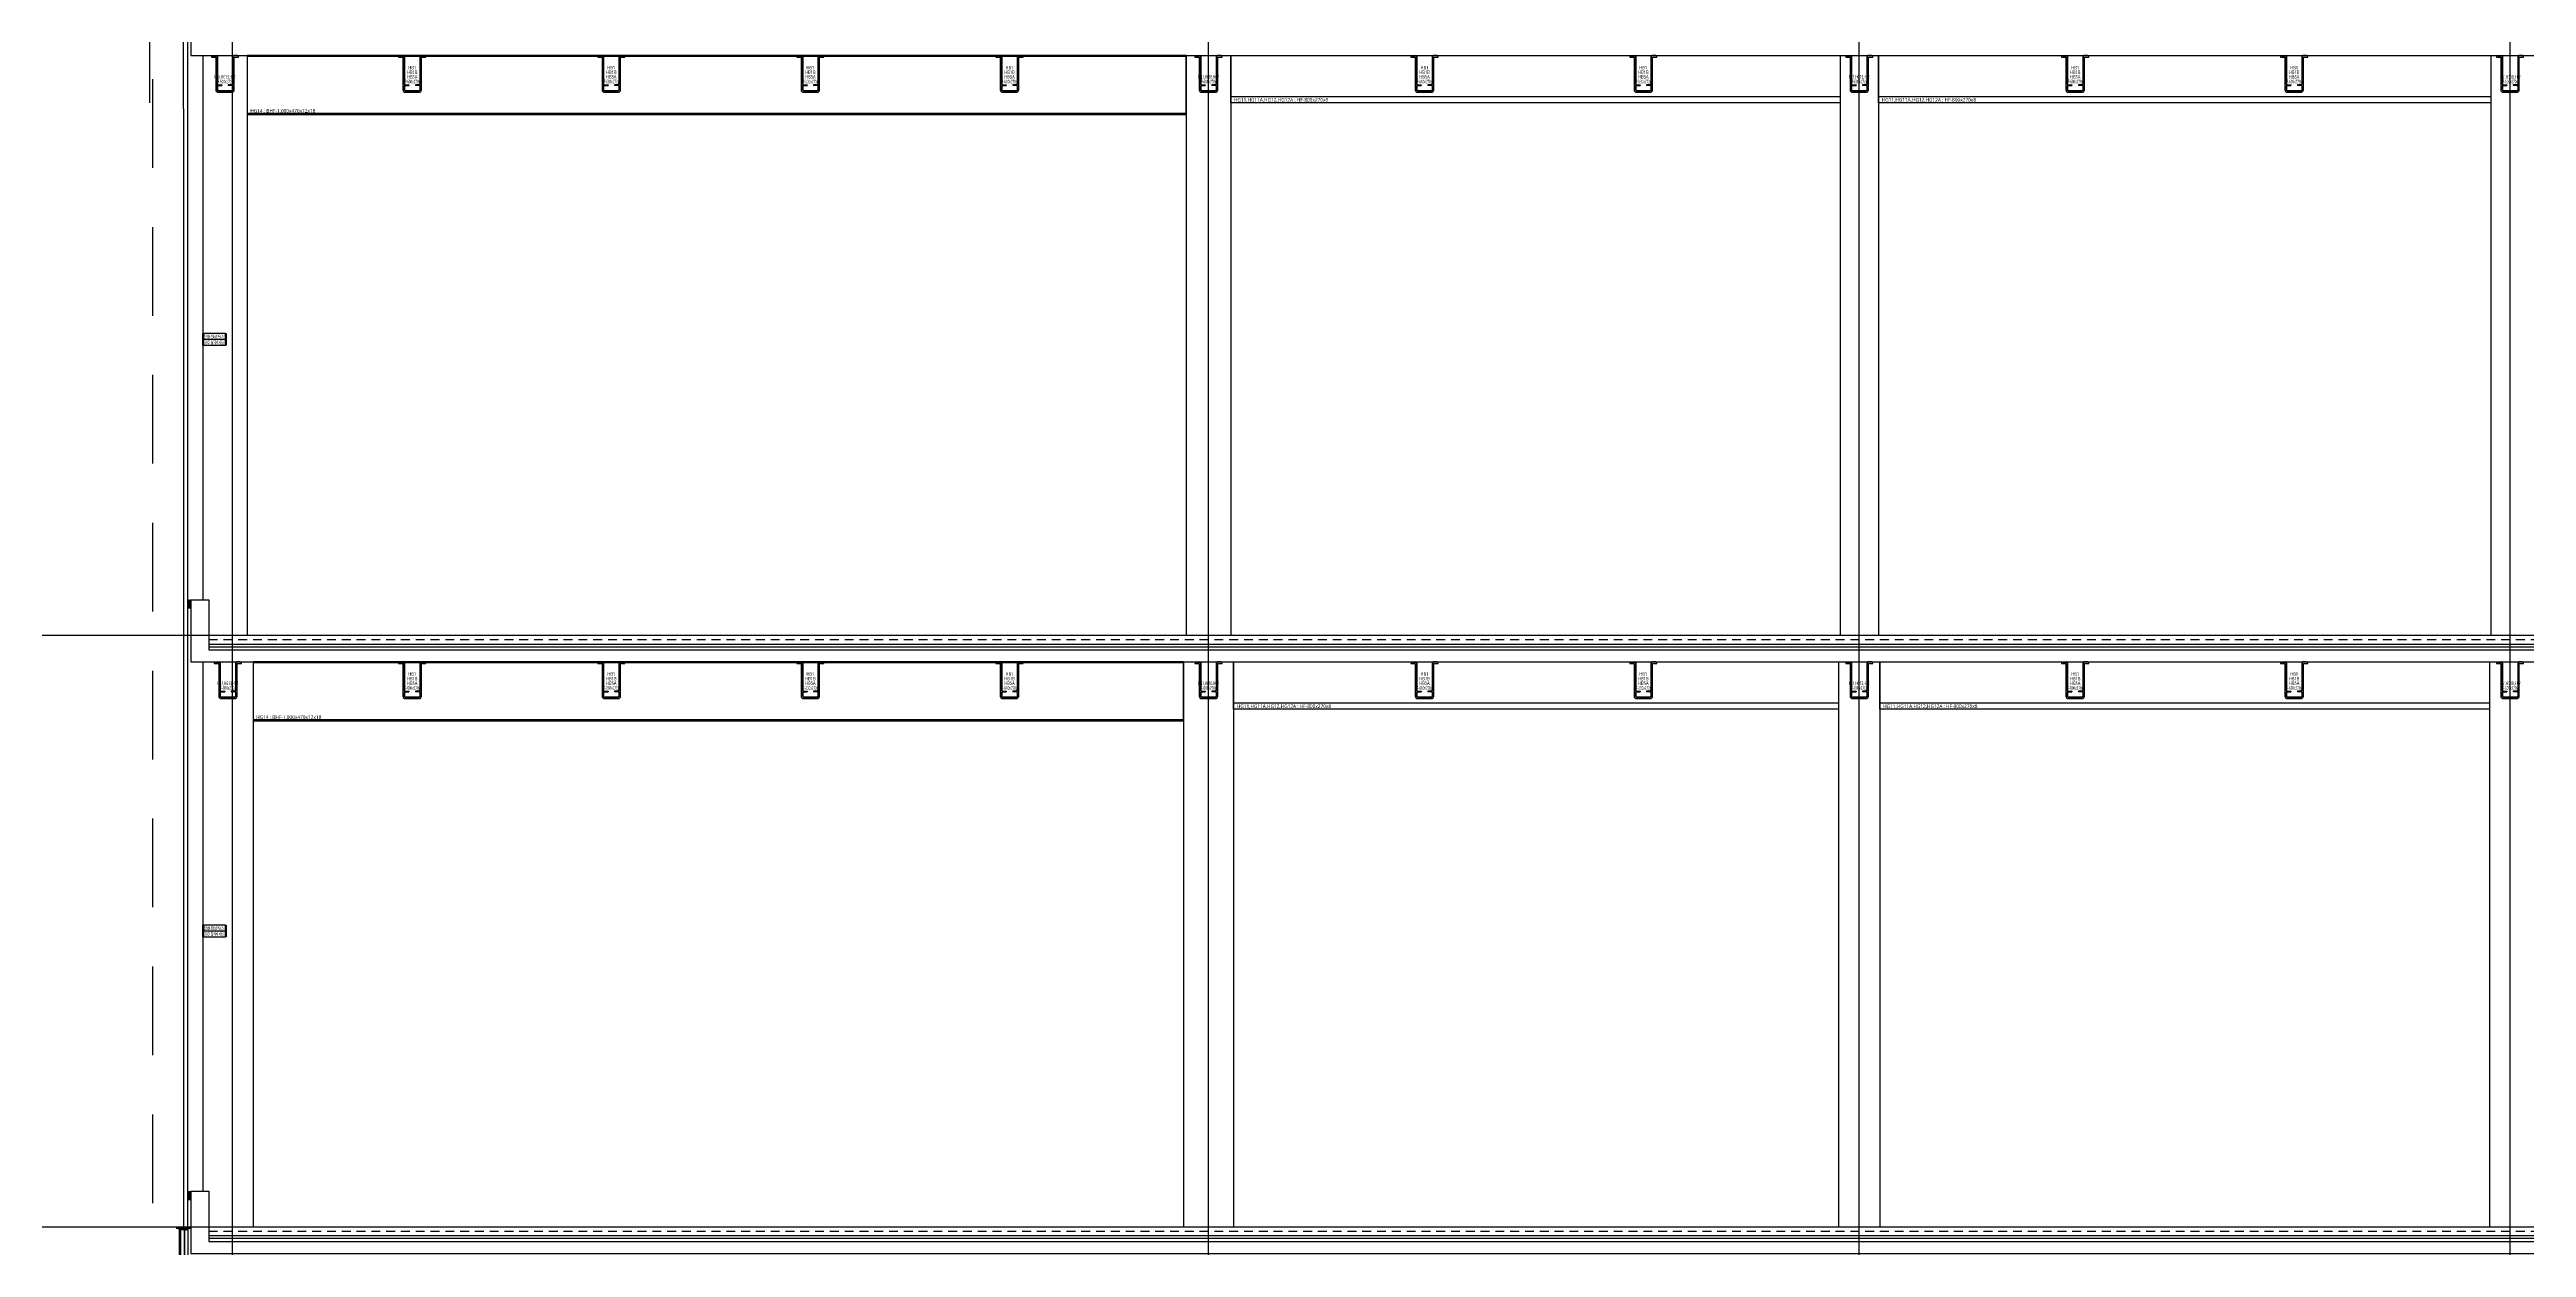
# Model space of a CAD drawing. Header units: millimetres. Extents: x 35054840 to 35483341, y -1288013 to -991013.
# Drawn here: x 35229646 to 35271514, y -1227643 to -1207393 of the extents above; entities that cross this region are included whole.
import ezdxf
from ezdxf.enums import TextEntityAlignment as Align

# ---------------------------------------------------------------- set-up
doc = ezdxf.new("R2010")
doc.units = ezdxf.units.MM
doc.header["$LTSCALE"] = 1000
doc.header["$MEASUREMENT"] = 0
doc.header["$PDSIZE"] = -10
for name, pattern in [('-HID', [2.5, 1.5, -1]), ('0731_main_plan$0$form_$0$y-Landschaft$0$_$1$20120914_Verkehrsflächen_Grün$0$20120628_xref - Gammel$1$3_H-GL_F1_U3 - Default$0${ Offset Lines }', [0]), ('CEN', [62, 60, -1, 0, -1]), ('HID', [2.5, 1.5, -1])]:
    doc.linetypes.add(name, pattern=pattern)
doc.layers.get('0').update_dxf_attribs({"linetype": 'CONTINUOUS'})
doc.layers.get('Defpoints').update_dxf_attribs({"color": 161, "linetype": 'CONTINUOUS'})
for name, color, linetype in [('02-COL', 2, 'CONTINUOUS'), ('cen', 1, 'CONTINUOUS'), ('CEN(ST)', 1, 'CEN'), ('con', 2, 'CONTINUOUS'), ('ELE5', 254, 'CONTINUOUS'), ('ELE6', 8, 'CONTINUOUS'), ('FIN(내화피복)', 8, 'CONTINUOUS'), ('FIN(패널-T75 글라스울)', 6, 'CONTINUOUS'), ('HF', 3, 'CONTINUOUS'), ('HID', 7, 'HID'), ('INS', 9, 'BATTING'), ('PC_SLAB', 9, 'CONTINUOUS'), ('S-SBEAM-HF', 4, 'CONTINUOUS'), ('S-SGIRDER-HF', 3, 'CONTINUOUS'), ('STEEL', 5, 'CONTINUOUS'), ('stl', 3, 'CONTINUOUS'), ('WIN', 4, 'CONTINUOUS'), ('WIN-G', 252, 'CONTINUOUS'), ('wire-meshes', 1, 'CONTINUOUS'), ('건축선 후퇴', 3, '-HID'), ('백패널', 8, 'CONTINUOUS'), ('스틸', 8, 'CONTINUOUS'), ('초평탄', 4, 'CONTINUOUS'), ('해치', 9, 'CONTINUOUS')]:
    doc.layers.add(name, color=color, linetype=linetype)
doc.styles.add('TE', font='malgun_0.ttf')
doc.linetypes.add('BATTING', pattern='A,0.0001,-0.1,[134,ltypeshp.shx,S=0.1,R=0,X=-0.1,Y=0],-0.2,[134,ltypeshp.shx,S=0.1,R=180,X=0.1,Y=0],-0.1', length=0.4001)

# ---------------------------------------------------------------- blocks, each defined once
blk = doc.blocks.new('sdfsgdfdfg')
at = {"layer": 'cen', "ltscale": 0.1}
for p, q in [((34590649, -327809), (34590649, -240916)), ((34607149, -327809), (34607149, -240916)), ((34618149, -327809), (34618149, -240916)), ((34629149, -327809), (34629149, -240916))]:
    blk.add_line(p, q, dxfattribs=at)
at = {"layer": 'cen', "ltscale": 5}
for p, q in [((34536435, -290709), (34739302, -290709)), ((34536435, -300709), (34739302, -300709))]:
    blk.add_line(p, q, dxfattribs=at)
at = {"layer": '건축선 후퇴'}
blk.add_line((34589304, -327809), (34589304, -240916), dxfattribs=at)
blk = doc.blocks.new('종단면도_3층')
at = {"layer": 'con', "ltscale": 0.1}
blk.add_lwpolyline([(34422980, -280109), (34422980, -280909), (34501505, -280909), (34501505, -282159), (34528630, -282159)], dxfattribs=at)
at = {"layer": 'FIN(패널-T75 글라스울)', "ltscale": 0.1}
for points in [[(34422855, -281809), (34422855, -271809)], [(34422930, -281809), (34422930, -271809)]]:
    blk.add_lwpolyline(points, dxfattribs=at)
at = {"layer": 'PC_SLAB', "linetype": '0731_main_plan$0$form_$0$y-Landschaft$0$_$1$20120914_Verkehrsflächen_Grün$0$20120628_xref - Gammel$1$3_H-GL_F1_U3 - Default$0${ Offset Lines }'}
blk.add_lwpolyline([(34422280, -280109), (34422280, -281709)], dxfattribs=at)
blk = doc.blocks.new('종단면도_1~2층')
at = {"layer": 'con', "ltscale": 0.1}
blk.add_line((34812036, -1226693), (34812336, -1226693), dxfattribs=at)
for points in [[(34812036, -1226693), (34812036, -1227743), (34890561, -1227743), (34890561, -1228743), (34890811, -1228743)], [(34812336, -1226693), (34812336, -1227543), (34890611, -1227543), (34890611, -1227293)]]:
    blk.add_lwpolyline(points, dxfattribs=at)
at = {"layer": '초평탄', "ltscale": 0.1}
blk.add_lwpolyline([(34812336, -1227293), (34890611, -1227293)], dxfattribs=at)
blk = doc.blocks.new('FDGFDSAFSDA')
at = {"layer": 'CEN(ST)'}
blk.add_lwpolyline([(18616852, 600982), (18617102, 600982)], dxfattribs=at)
at = {"layer": 'WIN'}
blk.add_lwpolyline([(18616902, 600987), (18616902, 601007), (18617052, 601007), (18617052, 600957), (18616902, 600957)], close=True, dxfattribs=at)
blk = doc.blocks.new('A$C6ecad085')
at = {"layer": 'CEN(ST)'}
blk.add_lwpolyline([(0, 25), (250, 25)], dxfattribs=at)
at = {"layer": 'WIN'}
blk.add_lwpolyline([(200, 50), (74, 50), (74, 29), (50, 29), (50, 21), (74, 21), (74, 0), (200, 0), (200, 50)], dxfattribs=at)
blk = doc.blocks.new('A$C00b53420')
at = {"layer": '해치'}
h = blk.add_hatch(dxfattribs=at)
h.set_pattern_fill('ANSI37', color=256, scale=10)
h.set_pattern_definition([(45, (-151863.982, -41292.122), (-22.45064, 22.45064), []), (135, (-151863.982, -41292.122), (-22.45064, -22.45064), [])])
h.paths.add_polyline_path([(522, 1230), (522, 1080), (572, 1080), (572, 1230)])
at = {"layer": 'HID', "ltscale": 0.1}
blk.add_line((372, 3055), (0, 2272), dxfattribs=at)
blk.add_arc((368, 2795), 640, 234.888, 270.3285, dxfattribs=at)
at = {"layer": 'WIN', "ltscale": 0.1}
blk.add_line((522, 6680), (522, 50), dxfattribs=at)
at = {"layer": 'WIN-G', "ltscale": 0.1}
for p, q in [((372, 6680), (372, 50)), ((396, 6680), (396, 50))]:
    blk.add_line(p, q, dxfattribs=at)
at = {"layer": '백패널', "ltscale": 0.1}
for points in [[(492, 5780), (462, 5780), (462, 6680), (492, 6680), (492, 6679), (463, 6679), (463, 5781), (492, 5781)], [(492, 4880), (462, 4880), (462, 5730), (492, 5730), (492, 5729), (463, 5729), (463, 4881), (492, 4881)], [(492, 3980), (462, 3980), (462, 4830), (492, 4830), (492, 4829), (463, 4829), (463, 3981), (492, 3981)], [(492, 50), (462, 50), (462, 1230), (492, 1230), (492, 1229), (463, 1229), (463, 51), (492, 51)]]:
    blk.add_lwpolyline(points, close=True, dxfattribs=at)
at = {"layer": '해치'}
blk.add_lwpolyline([(572, 1230), (522, 1230), (522, 1080), (572, 1080)], close=True, dxfattribs=at)
for name, p in [('FDGFDSAFSDA', (-18616530, -594277)), ('A$C6ecad085', (322, 5730)), ('A$C6ecad085', (322, 4830)), ('A$C6ecad085', (322, 3930)), ('A$C6ecad085', (322, 3030)), ('A$C6ecad085', (322, 2130)), ('A$C6ecad085', (322, 1230)), ('FDGFDSAFSDA', (-18616530, -600957))]:
    blk.add_blockref(name, p)
blk = doc.blocks.new('*U202')
at = {"layer": 'ELE6', "ltscale": 0.1}
for p, q in [((10350, -8), (0, -8)), ((10350, -700), (0, -700))]:
    blk.add_line(p, q, dxfattribs=at)
blk.add_lwpolyline([(10350, -800), (0, -800), (0, 0), (10350, 0)], close=True, dxfattribs=at)
at = {"layer": 'Defpoints', "style": 'TE'}
blk.add_text('HG11,HG11A,HG12,HG12A : HF-800x270x8', height=60, dxfattribs=at).set_placement((851, -750), align=Align.MIDDLE_CENTER)
blk = doc.blocks.new('*U201')
at = {"layer": 'ELE6', "ltscale": 0.1}
for p, q in [((10300, -8), (0, -8)), ((10300, -700), (0, -700))]:
    blk.add_line(p, q, dxfattribs=at)
blk.add_lwpolyline([(10300, -800), (0, -800), (0, 0), (10300, 0)], close=True, dxfattribs=at)
at = {"layer": 'Defpoints', "style": 'TE'}
blk.add_text('HG11,HG11A,HG12,HG12A : HF-800x270x8', height=60, dxfattribs=at).set_placement((851, -750), align=Align.MIDDLE_CENTER)
blk = doc.blocks.new('*U200')
at = {"layer": 'ELE6', "ltscale": 0.1}
for p, q in [((15875, -18), (0, -18)), ((15875, -980), (0, -980))]:
    blk.add_line(p, q, dxfattribs=at)
blk.add_lwpolyline([(0, -1000), (15875, -1000), (15875, 0), (0, 0)], close=True, dxfattribs=at)
at = {"layer": 'Defpoints', "style": 'TE'}
blk.add_text('HG14 : BHF-1,000x470x12x18', height=60, dxfattribs=at).set_placement((603, -935), align=Align.MIDDLE_CENTER)
blk = doc.blocks.new('*U207')
at = {"layer": 'ELE6', "ltscale": 0.1}
for p, q in [((10225, -8), (0, -8)), ((10225, -700), (0, -700))]:
    blk.add_line(p, q, dxfattribs=at)
blk.add_lwpolyline([(10225, -800), (0, -800), (0, 0), (10225, 0)], close=True, dxfattribs=at)
at = {"layer": 'Defpoints', "style": 'TE'}
blk.add_text('HG11,HG11A,HG12,HG12A : HF-800x270x8', height=60, dxfattribs=at).set_placement((851, -750), align=Align.MIDDLE_CENTER)
blk = doc.blocks.new('*U206')
at = {"layer": 'ELE6', "ltscale": 0.1}
for p, q in [((15725, -18), (0, -18)), ((15725, -980), (0, -980))]:
    blk.add_line(p, q, dxfattribs=at)
blk.add_lwpolyline([(0, -1000), (15725, -1000), (15725, 0), (0, 0)], close=True, dxfattribs=at)
at = {"layer": 'Defpoints', "style": 'TE'}
blk.add_text('HG14 : BHF-1,000x470x12x18', height=60, dxfattribs=at).set_placement((603, -935), align=Align.MIDDLE_CENTER)
blk = doc.blocks.new('HF')
at = {"layer": 'Defpoints'}
blk.add_point((0, 0), dxfattribs=at)
at = {"layer": 'HF', "color": 0, "linetype": 'ByBlock'}
for p, q in [((-209, 0), (-147, 0)), ((-209, 0), (-209, -6)), ((209, 0), (147, 0)), ((209, 0), (209, -6)), ((-209, -6), (-147, -6)), ((-135, -18), (-135, -482)), ((-129, -18), (-129, -482)), ((129, -18), (129, -482)), ((135, -18), (135, -482)), ((209, -6), (147, -6)), ((-135, -518), (-135, -582)), ((-129, -518), (-129, -582)), ((-117, -494), (-55, -494)), ((-117, -500), (-55, -500)), ((-117, -506), (-55, -506)), ((-117, -594), (117, -594)), ((-117, -600), (117, -600)), ((-55, -494), (-55, -500)), ((-55, -500), (-55, -506)), ((117, -494), (55, -494)), ((55, -494), (55, -500)), ((117, -500), (55, -500)), ((55, -500), (55, -506)), ((117, -506), (55, -506)), ((129, -518), (129, -582)), ((135, -518), (135, -582))]:
    blk.add_line(p, q, dxfattribs=at)
for centre, radius, start, end in [((-147, -18), 18, 0, 90), ((-147, -18), 12, 0, 90), ((147, -18), 18, 90, 180), ((147, -18), 12, 90, 180), ((-117, -482), 18, 180, 270), ((-117, -518), 18, 90, 180), ((-117, -582), 18, 180, 270), ((-117, -482), 12, 180, 270), ((-117, -518), 12, 90, 180), ((-117, -582), 12, 180, 270), ((117, -482), 12, 270, 360), ((117, -482), 18, 270, 360), ((117, -518), 18, 0, 90), ((117, -518), 12, 0, 90), ((117, -582), 12, 270, 360), ((117, -582), 18, 270, 360)]:
    blk.add_arc(centre, radius, start, end, dxfattribs=at)
blk = doc.blocks.new('HB1')
at = {"layer": 'S-SBEAM-HF'}
blk.add_blockref('HF', (0, 0), dxfattribs=at)
at = {"layer": 'Defpoints', "style": 'TE'}
for s, width, p in [('HF-600x270x6', 0.5, (0, -442)), ('HB1B', 0.7, (0, -284)), ('HB5A', 0.7, (0, -361)), ('HB1', 0.7, (0, -206))]:
    blk.add_text(s, height=60, dxfattribs=dict(at, width=width)).set_placement(p, align=Align.MIDDLE_CENTER)
blk = doc.blocks.new('HG1')
at = {"layer": 'S-SGIRDER-HF', "ltscale": 0.1}
blk.add_blockref('HF', (0, 0), dxfattribs=at)
at = {"layer": 'Defpoints', "style": 'TE', "width": 0.5}
for s, p in [('HG1,HG1B,HG2', (0, -361)), ('HF-600x270x6', (0, -442))]:
    blk.add_text(s, height=60, dxfattribs=at).set_placement(p, align=Align.MIDDLE_CENTER)
blk = doc.blocks.new('*U275')
at = {"layer": 'Defpoints'}
for p, q in [((-99.5, 187), (-99.5, -187)), ((-3.5, 0), (3.5, 0)), ((99.5, -187), (99.5, 187))]:
    blk.add_line(p, q, dxfattribs=at)
at = {"layer": 'STEEL', "color": 0, "linetype": 'ByBlock', "ltscale": 0.5}
for p, q in [((-3.5, 187), (-99.5, 187)), ((-3.5, -187), (-3.5, 187)), ((99.5, 187), (3.5, 187)), ((3.5, 187), (3.5, -187)), ((-99.5, -187), (-3.5, -187)), ((3.5, -187), (99.5, -187))]:
    blk.add_line(p, q, dxfattribs=at)
for points in [[(-99.5, 187), (-99.5, 198), (99.5, 198), (99.5, 187)], [(99.5, -187), (99.5, -198), (-99.5, -198), (-99.5, -187)]]:
    blk.add_lwpolyline(points, dxfattribs=at)
blk = doc.blocks.new('WB1')
at = {"layer": 'stl', "rotation": 90}
blk.add_blockref('*U275', (0, 0), dxfattribs=at)
at = {"layer": 'Defpoints', "style": 'TE'}
for s, width, p in [('WB1:H-396x199x7x11', 0.4, (2, 49)), ('(90˚ 눕혀서 시공)', 0.5, (2, -50))]:
    blk.add_text(s, height=60, dxfattribs=dict(at, width=width)).set_placement(p, align=Align.MIDDLE_CENTER)

msp = doc.modelspace()

# ---------------------------------------------------------------- hatches: boundary and pattern name
at = {"linetype": 'ByBlock'}
h = msp.add_hatch(dxfattribs=at)
h.set_pattern_fill('DOTS', color=251, scale=80)
h.set_pattern_definition([(0, (32371519.3794, -2859187.998), (2.5, 5), [0, -5])])
h.paths.add_polyline_path([(35231986, -1216705), (35231986, -1216830.4), (35232036, -1216830.4), (35232036, -1216705)])
h = msp.add_hatch(dxfattribs=at)
h.set_pattern_fill('DOTS', color=251, scale=80)
h.set_pattern_definition([(0, (32371519.3794, -2869187.998), (2.5, 5), [0, -5])])
h.paths.add_polyline_path([(35231986, -1226705), (35231986, -1226830.4), (35232036, -1226830.4), (35232036, -1226705)])

# ---------------------------------------------------------------- linework, layer by layer
at = {"color": 251, "linetype": 'ByBlock', "elevation": 1}
for points in [[(35231986.3, -1216830.4), (35232034.4, -1216830.4), (35232034.4, -1216705), (35231986.3, -1216705)], [(35231986.3, -1226830.4), (35232034.4, -1226830.4), (35232034.4, -1226705), (35231986.3, -1226705)]]:
    msp.add_lwpolyline(points, close=True, dxfattribs=at)
at = {"layer": 'Defpoints', "ltscale": 0.1}
for p, q in [((35232035.3, -1216692, 1), (35232036.3, -1216693, 1)), ((35232035.3, -1226692, 1), (35232036.3, -1226693, 1))]:
    msp.add_line(p, q, dxfattribs=at)
at = {"layer": 'ELE5', "ltscale": 1000, "elevation": 1}
for points in [[(35232236.3, -1207493), (35232236.3, -1216693)], [(35232986.3, -1207493), (35232986.3, -1217293)], [(35248861.3, -1207493), (35248861.3, -1217293)], [(35249611.3, -1207493), (35249611.3, -1217293)], [(35259911.3, -1207493), (35259911.3, -1217293)], [(35260561.3, -1207493), (35260561.3, -1217293)], [(35270911.3, -1207493), (35270911.3, -1217293)]]:
    msp.add_lwpolyline(points, dxfattribs=at)
at = {"layer": 'ELE5', "ltscale": 0.1, "elevation": 1}
for points in [[(35232236.3, -1217743), (35232236.3, -1226693)], [(35233086.3, -1217743), (35233086.3, -1227293)], [(35248811.3, -1217743), (35248811.3, -1227293)], [(35249661.3, -1217743), (35249661.3, -1227293)], [(35259886.3, -1217743), (35259886.3, -1227293)], [(35260586.3, -1217743), (35260586.3, -1227293)], [(35270886.3, -1217743), (35270886.3, -1227293)]]:
    msp.add_lwpolyline(points, dxfattribs=at)
at = {"layer": 'FIN(내화피복)', "ltscale": 10000, "elevation": 1}
for points in [[(35232381.3, -1207493), (35232381.3, -1207520), (35232455.3, -1207520), (35232455.3, -1208075, 0.4142136), (35232494.3, -1208114), (35232728.3, -1208114, 0.4142136), (35232767.3, -1208075), (35232767.3, -1207520), (35232841.3, -1207520), (35232841.3, -1207493)], [(35235546.3, -1207493), (35235546.3, -1207520), (35235620.3, -1207520), (35235620.3, -1208075, 0.4142136), (35235659.3, -1208114), (35235893.3, -1208114, 0.4142136), (35235932.3, -1208075), (35235932.3, -1207520), (35236006.3, -1207520), (35236006.3, -1207493)], [(35238911.3, -1207493), (35238911.3, -1207520), (35238985.3, -1207520), (35238985.3, -1208075, 0.4142136), (35239024.3, -1208114), (35239258.3, -1208114, 0.4142136), (35239297.3, -1208075), (35239297.3, -1207520), (35239371.3, -1207520), (35239371.3, -1207493)], [(35242276.3, -1207493), (35242276.3, -1207520), (35242350.3, -1207520), (35242350.3, -1208075, 0.4142136), (35242389.3, -1208114), (35242623.3, -1208114, 0.4142136), (35242662.3, -1208075), (35242662.3, -1207520), (35242736.3, -1207520), (35242736.3, -1207493)], [(35245641.3, -1207493), (35245641.3, -1207520), (35245715.3, -1207520), (35245715.3, -1208075, 0.4142136), (35245754.3, -1208114), (35245988.3, -1208114, 0.4142136), (35246027.3, -1208075), (35246027.3, -1207520), (35246101.3, -1207520), (35246101.3, -1207493)], [(35249006.3, -1207493), (35249006.3, -1207520), (35249080.3, -1207520), (35249080.3, -1208075, 0.4142136), (35249119.3, -1208114), (35249353.3, -1208114, 0.4142136), (35249392.3, -1208075), (35249392.3, -1207520), (35249466.3, -1207520), (35249466.3, -1207493)], [(35252656.3, -1207493), (35252656.3, -1207520), (35252730.3, -1207520), (35252730.3, -1208075, 0.4142136), (35252769.3, -1208114), (35253003.3, -1208114, 0.4142136), (35253042.3, -1208075), (35253042.3, -1207520), (35253116.3, -1207520), (35253116.3, -1207493)], [(35256356.3, -1207493), (35256356.3, -1207520), (35256430.3, -1207520), (35256430.3, -1208075, 0.4142136), (35256469.3, -1208114), (35256703.3, -1208114, 0.4142136), (35256742.3, -1208075), (35256742.3, -1207520), (35256816.3, -1207520), (35256816.3, -1207493)], [(35260006.3, -1207493), (35260006.3, -1207520), (35260080.3, -1207520), (35260080.3, -1208075, 0.4142136), (35260119.3, -1208114), (35260353.3, -1208114, 0.4142136), (35260392.3, -1208075), (35260392.3, -1207520), (35260466.3, -1207520), (35260466.3, -1207493)], [(35263656.3, -1207493), (35263656.3, -1207520), (35263730.3, -1207520), (35263730.3, -1208075, 0.4142136), (35263769.3, -1208114), (35264003.3, -1208114, 0.4142136), (35264042.3, -1208075), (35264042.3, -1207520), (35264116.3, -1207520), (35264116.3, -1207493)], [(35267356.3, -1207493), (35267356.3, -1207520), (35267430.3, -1207520), (35267430.3, -1208075, 0.4142136), (35267469.3, -1208114), (35267703.3, -1208114, 0.4142136), (35267742.3, -1208075), (35267742.3, -1207520), (35267816.3, -1207520), (35267816.3, -1207493)], [(35271006.3, -1207493), (35271006.3, -1207520), (35271080.3, -1207520), (35271080.3, -1208075, 0.4142136), (35271119.3, -1208114), (35271353.3, -1208114, 0.4142136), (35271392.3, -1208075), (35271392.3, -1207520), (35271466.3, -1207520), (35271466.3, -1207493)], [(35232431.3, -1217743), (35232431.3, -1217770), (35232505.3, -1217770), (35232505.3, -1218325, 0.4142136), (35232544.3, -1218364), (35232778.3, -1218364, 0.4142136), (35232817.3, -1218325), (35232817.3, -1217770), (35232891.3, -1217770), (35232891.3, -1217743)], [(35235546.3, -1217743), (35235546.3, -1217770), (35235620.3, -1217770), (35235620.3, -1218325, 0.4142136), (35235659.3, -1218364), (35235893.3, -1218364, 0.4142136), (35235932.3, -1218325), (35235932.3, -1217770), (35236006.3, -1217770), (35236006.3, -1217743)], [(35238911.3, -1217743), (35238911.3, -1217770), (35238985.3, -1217770), (35238985.3, -1218325, 0.4142136), (35239024.3, -1218364), (35239258.3, -1218364, 0.4142136), (35239297.3, -1218325), (35239297.3, -1217770), (35239371.3, -1217770), (35239371.3, -1217743)], [(35242276.3, -1217743), (35242276.3, -1217770), (35242350.3, -1217770), (35242350.3, -1218325, 0.4142136), (35242389.3, -1218364), (35242623.3, -1218364, 0.4142136), (35242662.3, -1218325), (35242662.3, -1217770), (35242736.3, -1217770), (35242736.3, -1217743)], [(35245641.3, -1217743), (35245641.3, -1217770), (35245715.3, -1217770), (35245715.3, -1218325, 0.4142136), (35245754.3, -1218364), (35245988.3, -1218364, 0.4142136), (35246027.3, -1218325), (35246027.3, -1217770), (35246101.3, -1217770), (35246101.3, -1217743)], [(35249006.3, -1217743), (35249006.3, -1217770), (35249080.3, -1217770), (35249080.3, -1218325, 0.4142136), (35249119.3, -1218364), (35249353.3, -1218364, 0.4142136), (35249392.3, -1218325), (35249392.3, -1217770), (35249466.3, -1217770), (35249466.3, -1217743)], [(35252656.3, -1217743), (35252656.3, -1217770), (35252730.3, -1217770), (35252730.3, -1218325, 0.4142136), (35252769.3, -1218364), (35253003.3, -1218364, 0.4142136), (35253042.3, -1218325), (35253042.3, -1217770), (35253116.3, -1217770), (35253116.3, -1217743)], [(35256356.3, -1217743), (35256356.3, -1217770), (35256430.3, -1217770), (35256430.3, -1218325, 0.4142136), (35256469.3, -1218364), (35256703.3, -1218364, 0.4142136), (35256742.3, -1218325), (35256742.3, -1217770), (35256816.3, -1217770), (35256816.3, -1217743)], [(35260006.3, -1217743), (35260006.3, -1217770), (35260080.3, -1217770), (35260080.3, -1218325, 0.4142136), (35260119.3, -1218364), (35260353.3, -1218364, 0.4142136), (35260392.3, -1218325), (35260392.3, -1217770), (35260466.3, -1217770), (35260466.3, -1217743)], [(35263656.3, -1217743), (35263656.3, -1217770), (35263730.3, -1217770), (35263730.3, -1218325, 0.4142136), (35263769.3, -1218364), (35264003.3, -1218364, 0.4142136), (35264042.3, -1218325), (35264042.3, -1217770), (35264116.3, -1217770), (35264116.3, -1217743)], [(35267356.3, -1217743), (35267356.3, -1217770), (35267430.3, -1217770), (35267430.3, -1218325, 0.4142136), (35267469.3, -1218364), (35267703.3, -1218364, 0.4142136), (35267742.3, -1218325), (35267742.3, -1217770), (35267816.3, -1217770), (35267816.3, -1217743)], [(35271006.3, -1217743), (35271006.3, -1217770), (35271080.3, -1217770), (35271080.3, -1218325, 0.4142136), (35271119.3, -1218364), (35271353.3, -1218364, 0.4142136), (35271392.3, -1218325), (35271392.3, -1217770), (35271466.3, -1217770), (35271466.3, -1217743)]]:
    msp.add_lwpolyline(points, format="xyb", dxfattribs=at)
at = {"layer": 'FIN(패널-T75 글라스울)', "ltscale": 0.1, "elevation": 1}
for points in [[(35231911.3, -1208393), (35231911.3, -1227293)], [(35231986.3, -1227293), (35231986.3, -1208393)]]:
    msp.add_lwpolyline(points, dxfattribs=at)
at = {"layer": 'INS', "ltscale": 0.12, "elevation": 1}
for points in [[(35310611.3, -1217493), (35232336.3, -1217493)], [(35310611.3, -1227493), (35232336.3, -1227493)]]:
    msp.add_lwpolyline(points, dxfattribs=at)
at = {"layer": 'wire-meshes', "linetype": 'HID', "ltscale": 0.1}
for p, q in [((35232336.3, -1217368, 1), (35310611.3, -1217368, 1)), ((35232336.3, -1227368, 1), (35310611.3, -1227368, 2))]:
    msp.add_line(p, q, dxfattribs=at)
at = {"layer": '스틸', "color": 6, "linetype": 'ByBlock'}
for p, q in [((35231986.3, -1216692, 1), (35231986.3, -1216705, 1)), ((35231988.3, -1216692, 1), (35231986.3, -1216692, 1)), ((35232034.4, -1216705, 1), (35231986.3, -1216705, 1)), ((35231986.3, -1216705, 1), (35232034.4, -1216705, 1)), ((35231988.3, -1216692, 1), (35231988.3, -1216703, 1)), ((35231988.3, -1216703, 1), (35232032.4, -1216703, 1)), ((35232032.4, -1216703, 1), (35232032.4, -1216692, 1)), ((35232034.4, -1216692, 1), (35232032.4, -1216692, 1)), ((35232034.4, -1216705, 1), (35232034.4, -1216692, 1)), ((35231986.3, -1226692, 1), (35231986.3, -1226705, 1)), ((35231988.3, -1226692, 1), (35231986.3, -1226692, 1)), ((35232034.4, -1226705, 1), (35231986.3, -1226705, 1)), ((35231986.3, -1226705, 1), (35232034.4, -1226705, 1)), ((35231988.3, -1226692, 1), (35231988.3, -1226703, 1)), ((35231988.3, -1226703, 1), (35232032.4, -1226703, 1)), ((35232032.4, -1226703, 1), (35232032.4, -1226692, 1)), ((35232034.4, -1226692, 1), (35232032.4, -1226692, 1)), ((35232034.4, -1226705, 1), (35232034.4, -1226692, 1))]:
    msp.add_line(p, q, dxfattribs=at)
at = {"layer": '스틸', "color": 6, "linetype": 'ByBlock', "const_width": 2, "elevation": 1}
for points in [[(35232065.3, -1216692), (35232035.3, -1216692), (35232035.3, -1216831.4), (35231986.3, -1216831.4)], [(35232065.3, -1226692), (35232035.3, -1226692), (35232035.3, -1226831.4), (35231986.3, -1226831.4)]]:
    msp.add_lwpolyline(points, dxfattribs=at)
at = {"layer": '초평탄', "ltscale": 0.1, "elevation": 1}
for points in [[(35232336.3, -1217443), (35310611.3, -1217443)], [(35232336.3, -1227443), (35310611.3, -1227443)]]:
    msp.add_lwpolyline(points, dxfattribs=at)

# ---------------------------------------------------------------- block references
for name, p in [('sdfsgdfdfg', (642087, -926584.2, 1)), ('종단면도_3층', (809056.3, -926584.2, 1)), ('종단면도_1~2층', (420000, 10000, 1)), ('종단면도_1~2층', (420000, 0, 1)), ('A$C00b53420', (35231464.3, -1234023, 1))]:
    msp.add_blockref(name, p)
at = {"layer": '02-COL'}
for p in [(35232434.3, -1212293, 1), (35232434.3, -1222293, 1)]:
    msp.add_blockref('WB1', p, dxfattribs=at)
at = {"layer": 'ELE6'}
for name, p in [('*U200', (35232986.3, -1207493, 1)), ('*U201', (35249611.3, -1207493, 1)), ('*U202', (35260561.3, -1207493, 1)), ('*U206', (35233086.3, -1217743, 1)), ('*U207', (35249661.3, -1217743, 1)), ('*U201', (35260586.3, -1217743, 1))]:
    msp.add_blockref(name, p, dxfattribs=at)
at = {"layer": 'S-SBEAM-HF'}
for p in [(35235776.3, -1207493, 1), (35239141.3, -1207493, 1), (35242506.3, -1207493, 1), (35245871.3, -1207493, 1), (35252886.3, -1207493, 1), (35256586.3, -1207493, 1), (35263886.3, -1207493, 1), (35267586.3, -1207493, 1), (35235776.3, -1217743, 1), (35239141.3, -1217743, 1), (35242506.3, -1217743, 1), (35245871.3, -1217743, 1), (35252886.3, -1217743, 1), (35256586.3, -1217743, 1), (35263886.3, -1217743, 1), (35267586.3, -1217743, 1)]:
    msp.add_blockref('HB1', p, dxfattribs=at)
at = {"layer": 'S-SGIRDER-HF', "ltscale": 0.1}
for p in [(35232611.3, -1207493, 1), (35249236.3, -1207493, 1), (35260236.3, -1207493, 1), (35271236.3, -1207493, 1), (35232661.3, -1217743, 1), (35249236.3, -1217743, 1), (35260236.3, -1217743, 1), (35271236.3, -1217743, 1)]:
    msp.add_blockref('HG1', p, dxfattribs=at)

doc.saveas('drawing.dxf')
